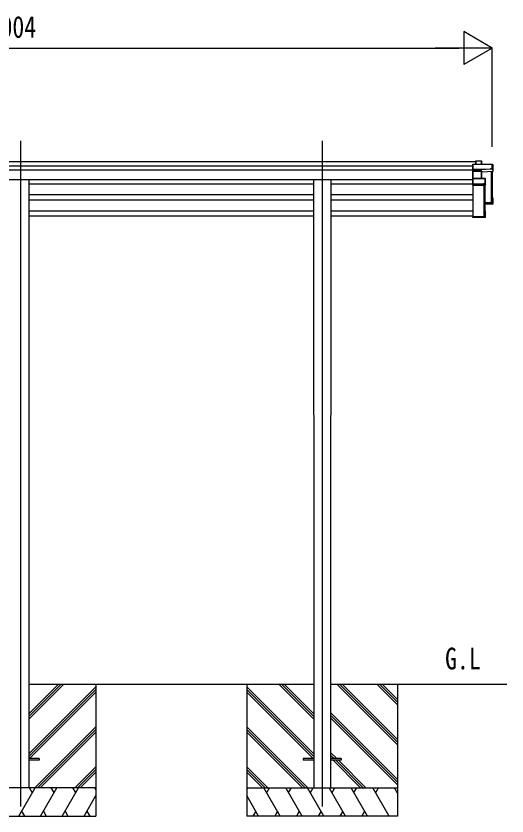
# Model space of a CAD drawing. Units: millimetres, scale not verified. Extents: x -14718 to 14718, y -10395 to 10395.
# Drawn here: x 459 to 3063, y -5537 to -1293 of the extents above; entities that cross this region are included whole.
import ezdxf
from ezdxf.enums import TextEntityAlignment as Align

# ---------------------------------------------------------------- set-up
doc = ezdxf.new("R2010")
doc.units = ezdxf.units.MM
doc.header["$LTSCALE"] = 50
for name, color, linetype in [('0-2_USER1', 3, 'Continuous'), ('0-3_YKK_12', 2, 'Continuous'), ('0-4_YKK_13', 4, 'Continuous'), ('0-5_YKK_A1', 4, 'Continuous'), ('0-6_YKK_D', 6, 'Continuous')]:
    doc.layers.add(name, color=color, linetype=linetype)
doc.styles.add('ＭＳ ゴシック', font='')
doc.styles.get('ＭＳ ゴシック').set_extended_font_data('MS Gothic')

msp = doc.modelspace()

# ---------------------------------------------------------------- linework, layer by layer
at = {"layer": '0-3_YKK_12'}
for p, q in [((482.57, -1955.01), (482.57, -2422.26)), ((2082.57, -1955.01), (2082.57, -2422.26)), ((482.57, -2422.26), (482.57, -5487.44)), ((2082.57, -2422.26), (2082.57, -5487.44))]:
    msp.add_line(p, q, dxfattribs=at)
at = {"layer": '0-4_YKK_13'}
for p, q in [((2896.67, -2063.25), (2897.52, -2062.31)), ((2896.67, -2080), (2896.67, -2063.25)), ((2897.52, -2080), (2897.52, -2062.31)), ((2897.67, -2062.2), (2927.23, -2062.2)), ((2927.23, -2062.64), (2927.23, -2062.2)), ((2927.66, -2062.44), (2929.41, -2065.44)), ((2927.73, -2062.69), (2927.73, -2080)), ((2929.48, -2065.68), (2927.73, -2062.69)), ((2929.48, -2080), (2929.48, -2065.68)), ((2881.52, -2080.11), (2880.67, -2081.05)), ((2880.67, -2106.47), (2880.67, -2081.05)), ((2881.53, -2107.19), (2880.67, -2106.47)), ((2880.67, -2115.98), (2880.67, -2106.47)), ((2881.81, -2116.92), (2880.67, -2115.98)), ((2880.67, -2156.78), (2880.67, -2115.98)), ((2881.67, -2080.45), (2881.67, -2106.83)), ((2983.7, -2080.45), (2881.67, -2080.45)), ((2881.67, -2106.83), (2928.16, -2106.83)), ((2881.67, -2107.38), (2881.67, -2116.73)), ((2928.17, -2107.38), (2881.67, -2107.38)), ((2881.67, -2116.73), (2927.7, -2116.73)), ((2881.67, -2117.28), (2881.67, -2155.76)), ((2881.82, -2080), (2983.7, -2080)), ((2927.7, -2116.73), (2927.7, -2117.28)), ((2928.16, -2106.83), (2976.17, -2104.75)), ((2976.17, -2105.29), (2928.17, -2107.38)), ((2928.17, -2116.75), (2928.17, -2107.38)), ((2928.2, -2117.36), (2928.2, -2155.76)), ((2929.06, -2119.66), (2928.2, -2117.36)), ((2928.68, -2116.87), (2929.57, -2119.24)), ((2929.09, -2155.76), (2929.09, -2119.55)), ((2929.57, -2119.24), (2988.61, -2116.67)), ((2976.17, -2104.75), (2976.17, -2105.29)), ((2983.7, -2080.45), (2983.7, -2080)), ((2983.7, -2102.33), (2983.7, -2080.45)), ((2984.13, -2080.25), (2988.54, -2087.79)), ((2984.2, -2102.38), (2984.66, -2103.17)), ((2984.66, -2106.17), (2984.66, -2103.17)), ((2984.66, -2106.17), (2988.61, -2116.67)), ((2988.61, -2116.67), (2988.61, -2088.03)), ((2881.53, -2155.88), (2880.67, -2156.78)), ((2880.67, -2183.75), (2880.67, -2156.78)), ((2881.67, -2155.76), (2946.13, -2155.76)), ((2881.67, -2156.21), (2881.67, -2184.11)), ((2946.13, -2155.76), (2946.13, -2156.21)), ((2946.42, -2155.85), (2948.39, -2157.26)), ((2948.59, -2189.47), (2948.59, -2157.66)), ((2881.53, -2184.47), (2880.67, -2183.75)), ((2880.67, -2189.12), (2880.67, -2183.75)), ((2880.67, -2189.13), (2880.67, -2189.12)), ((2881.67, -2189.96), (2880.67, -2189.13)), ((2881.67, -2184.11), (2938.6, -2184.11)), ((2881.67, -2184.66), (2881.67, -2189.96)), ((2938.6, -2184.66), (2881.67, -2184.66)), ((2881.67, -2189.96), (2948.09, -2189.96)), ((2938.6, -2181.6), (2946.13, -2181.6)), ((2938.6, -2184.11), (2938.6, -2181.6)), ((2938.6, -2184.11), (2938.6, -2184.66)), ((2938.6, -2185.9), (2938.6, -2184.66)), ((2946.59, -2185.9), (2938.6, -2185.9)), ((2948.09, -2189.96), (2946.59, -2185.9)), ((2946.63, -2181.65), (2947.09, -2182.43)), ((2947.09, -2185.41), (2947.09, -2182.43)), ((2947.09, -2185.41), (2948.59, -2189.47)), ((2944.67, -2287.44), (2986.17, -2285.64)), ((2987.67, -2287.07), (2944.67, -2288.94)), ((2976.17, -2291.76), (2944.67, -2293.13)), ((2976.17, -2291.76), (2948.59, -2292.96)), ((2984.66, -2291.06), (2976.17, -2291.43)), ((2976.17, -2291.43), (2976.17, -2291.76)), ((2981.82, -2282.36), (2981.82, -2285.83)), ((2984.66, -2291.06), (2988.61, -2288.07)), ((2984.67, -2258.96), (2988.15, -2258.96)), ((2984.67, -2259.07), (2988.47, -2259.07)), ((2984.67, -2259.83), (2987.67, -2259.83)), ((2984.67, -2263.88), (2986.17, -2261.32)), ((2984.67, -2261.32), (2986.17, -2261.32)), ((2986.17, -2285.64), (2986.17, -2261.32)), ((2987.67, -2259.83), (2988.49, -2259.09)), ((2987.67, -2259.83), (2987.67, -2287.07)), ((2988.61, -2288.07), (2988.61, -2259.43)), ((2948.09, -2328.56), (2944.67, -2328.56)), ((2944.67, -2329.4), (2947.65, -2329.4)), ((2946.15, -2330.89), (2944.67, -2330.89)), ((2946.15, -2358.83), (2946.15, -2330.89)), ((2948.59, -2360.86), (2948.59, -2329.05)), ((2880.67, -2354.01), (2882.67, -2354.01)), ((2880.67, -2354.01), (2880.67, -2354.46)), ((2880.67, -2354.46), (2880.67, -2360.32)), ((2880.67, -2354.46), (2882.67, -2354.46)), ((2947.65, -2360.32), (2880.67, -2360.32)), ((2881.67, -2361.36), (2880.67, -2360.32)), ((2881.53, -2362.64), (2880.67, -2361.74)), ((2881.67, -2361.36), (2948.09, -2361.36)), ((2881.67, -2362.76), (2881.67, -2361.36)), ((2938.6, -2362.76), (2881.67, -2362.76)), ((2938.6, -2362.76), (2881.67, -2362.76)), ((2882.67, -2354.46), (2882.67, -2354.01)), ((2882.67, -2354.46), (2882.67, -2358.83)), ((2882.67, -2358.83), (2946.15, -2358.83)), ((2938.6, -2362.43), (2938.6, -2362.76)), ((2946.59, -2362.43), (2938.6, -2362.43)), ((2938.6, -2362.76), (2938.6, -2362.76)), ((2944.25, -2358.09), (2944.25, -2358.83)), ((2948.09, -2361.36), (2946.59, -2362.43)), ((2948.39, -2361.26), (2946.88, -2362.34)), ((2948.45, -2361.21), (2947.65, -2360.32)), ((582.57, -5232.94), (527.57, -5232.94)), ((582.57, -5241.94), (527.57, -5241.94)), ((582.57, -5232.94), (582.57, -5241.94)), ((1982.57, -5232.94), (1982.57, -5241.94)), ((2037.57, -5232.94), (1982.57, -5232.94)), ((2037.57, -5241.94), (1982.57, -5241.94)), ((2182.57, -5232.94), (2127.57, -5232.94)), ((2182.57, -5241.94), (2127.57, -5241.94)), ((2182.57, -5232.94), (2182.57, -5241.94))]:
    msp.add_line(p, q, dxfattribs=at)
for points in [[(2927.23, -2080), (2927.23, -2062.64), (2897.88, -2062.64), (2897.88, -2080)], [(2927.7, -2155.76), (2927.7, -2117.28), (2881.67, -2117.28)], [(2928.17, -2116.75), (2928.17, -2116.75), (2928.17, -2116.75)], [(2976.17, -2104.75), (2976.17, -2102.33), (2983.7, -2102.33)], [(2984.66, -2106.17), (2976.17, -2106.54), (2976.17, -2105.29)], [(2988.61, -2088.03), (2984.2, -2080.5), (2984.2, -2102.38)], [(2946.13, -2181.6), (2946.13, -2156.21), (2881.67, -2156.21)], [(2948.59, -2157.66), (2946.63, -2156.26), (2946.63, -2181.65)], [(2944.67, -2289.98), (2988.61, -2288.07), (2988.61, -2288.07), (2987.67, -2287.07)], [(2948.45, -2328.68), (2947.65, -2329.4), (2947.65, -2360.32)], [(2880.67, -2360.32), (2880.67, -2360.32), (2880.67, -2361.74)]]:
    msp.add_lwpolyline(points, dxfattribs=at)
for centre, radius, start, end in [((2927.23, -2062.7), 0.5, 30.33313, 90), ((2927.34, -2064.05), 1.41, 74.15609, 94.61217), ((2927.24, -2062.69), 0.494, 359.98098, 30.32316), ((2928.57, -2117.24), 0.63, 129.50604, 184.71108), ((2928.7, -2117.37), 0.502, 92.80646, 179.3843), ((2983.7, -2080.5), 0.5, 30.33313, 90), ((2983.81, -2081.86), 1.41, 74.15609, 94.61217), ((2983.81, -2103.74), 1.41, 74.15609, 94.61217), ((2983.7, -2080.5), 0.494, 359.98098, 30.32316), ((2946.13, -2156.26), 0.5, 54.45407, 90), ((2946.24, -2157.61), 1.41, 74.15609, 94.61217), ((2946.13, -2156.26), 0.498, 0.1799, 54.43322), ((2946.24, -2183), 1.41, 74.15609, 94.61217)]:
    msp.add_arc(centre, radius, start, end, dxfattribs=at)
for centre, major_axis, ratio, start_param, end_param in [((2897.17, -2062.7), (-0.499, -0.499), 0.052408, 3.0892328, 3.8746309), ((2897.88, -2062.7), (-0.499, 0.499), 0.052408, 4.7647489, 5.550147), ((2929.01, -2065.73), (0.257, 0.444), 0.891995, 5.2871388, 6.0006), ((2881.17, -2080.5), (0.372, 0.372), 0.900404, 5.550147, 6.3355452), ((2881.88, -2080.5), (-0.372, 0.372), 0.900404, 5.4454273, 6.2308254), ((2881.17, -2106.89), (0.372, 0.372), 0.900404, 4.7952921, 5.550147), ((2881.17, -2106.89), (-0.498, 0.498), 0.083094, 3.2244958, 3.9793507), ((2882.17, -2117.23), (-0.498, 0.498), 0.083094, 0.0829031, 0.837758), ((2882.17, -2117.23), (0.372, 0.372), 0.900404, 1.6536995, 2.4085544), ((2927.7, -2116.9), (-1, 0), 0.165356, 4.2226982, 4.712389), ((2927.7, -2117.39), (-0.5, 0), 0.226184, 4.2102939, 4.712389), ((2927.7, -2117.41), (-0.5, -0.046), 0.224394, 3.1821146, 4.1897293), ((2928.16, -2106.89), (-0.011, 0.5), 0.002284, 3.307366, 4.8170591), ((2927.68, -2116.92), (-1, -0.045), 0.165035, 4.1904357, 4.1933299), ((2927.68, -2116.92), (-1, -0.045), 0.165035, 3.1952984, 4.1904357), ((2929.56, -2119.66), (-0.495, -0.086), 0.832908, 4.5579552, 6.0814725), ((2881.17, -2156.26), (0.5, 0.5), 0.02182, 6.2613687, 7.0162236), ((2881.17, -2156.26), (0.372, 0.372), 0.900404, 5.550147, 6.3050019), ((2948.12, -2157.68), (0.169, 0.473), 0.931403, 5.0793173, 5.862852), ((2881.17, -2184.17), (0.372, 0.372), 0.900404, 4.7952921, 5.550147), ((2881.17, -2184.17), (-0.498, 0.498), 0.083094, 3.2244958, 3.9793507), ((2946.59, -2185.41), (-0.479, 0.147), 0.993384, 1.8707271, 3.4377965), ((2948.12, -2189.54), (-0.498, -0.074), 0.830741, 1.394861, 2.1783957), ((2948.12, -2189.54), (0.289, 0.44), 0.847113, 4.5883003, 5.371835), ((2988.09, -2259.46), (-0.474, -0.272), 0.885613, 3.4570579, 4.242456), ((2988.13, -2259.38), (-0.491, 0.117), 0.873782, 4.1213673, 4.1933043), ((2988.14, -2259.38), (-0.257, 0.444), 0.891995, 4.1376391, 4.8511003), ((2948.12, -2328.98), (-0.498, 0.074), 0.830741, 4.1047896, 4.8883243), ((2948.12, -2328.98), (-0.289, 0.44), 0.847113, 4.052943, 4.8364777), ((2881.17, -2362.26), (-0.5, 0.5), 0.02182, 2.4085544, 3.1634093), ((2946.59, -2361.93), (-0.479, 0.147), 0.993384, 1.8707271, 2.4924516), ((2948.12, -2360.84), (0.255, 0.46), 0.938446, 3.6212269, 4.4047616), ((2948.12, -2360.84), (-0.169, 0.473), 0.931403, 3.561926, 4.3454607)]:
    msp.add_ellipse(centre, major_axis=major_axis, ratio=ratio, start_param=start_param, end_param=end_param, dxfattribs=at)
at = {"layer": '0-5_YKK_A1'}
for p, q in [((-1931.53, -2066.05), (2896.67, -2066.05)), ((-1915.53, -2088.93), (2880.67, -2088.93)), ((-1915.53, -2109.08), (2880.67, -2109.08)), ((2979.55, -2117.06), (2979.55, -2284.5)), ((2982.66, -2116.93), (2982.66, -2281.52)), ((2983.17, -2116.91), (2983.17, -2284.2)), ((2984.67, -2116.84), (2984.67, -2284.2)), ((-1915.53, -2160.29), (2880.67, -2160.29)), ((527.77, -2160.29), (527.77, -5387.44)), ((527.77, -2184.61), (2037.37, -2184.61)), ((2127.77, -2184.61), (2880.67, -2184.61)), ((2883.17, -2358.09), (2883.17, -2189.96)), ((2939.55, -2189.96), (2939.55, -2358.09)), ((2943.17, -2189.96), (2943.17, -2357.79)), ((2944.67, -2189.96), (2944.67, -2357.79)), ((2037.38, -2241.79), (527.77, -2241.66)), ((2883.17, -2241.85), (2127.76, -2241.8)), ((527.77, -2268.01), (2037.38, -2268.01)), ((2037.38, -2270.72), (527.77, -2270.72)), ((568.1, -2268.01), (568.1, -2270.72)), ((574.67, -2268.01), (574.67, -2270.72)), ((746.52, -2268.01), (746.52, -2270.72)), ((754.67, -2268.01), (754.67, -2270.72)), ((926.52, -2268.01), (926.52, -2270.72)), ((934.67, -2268.01), (934.67, -2270.72)), ((1106.52, -2268.01), (1106.52, -2270.72)), ((1114.67, -2268.01), (1114.67, -2270.72)), ((1286.52, -2268.01), (1286.52, -2270.72)), ((1294.67, -2268.01), (1294.67, -2270.72)), ((1466.52, -2268.01), (1466.52, -2270.72)), ((1474.67, -2268.01), (1474.67, -2270.72)), ((1646.52, -2268.01), (1646.52, -2270.72)), ((1654.67, -2268.01), (1654.67, -2270.72)), ((1826.52, -2268.01), (1826.52, -2270.72)), ((1834.67, -2268.01), (1834.67, -2270.72)), ((2006.52, -2268.01), (2006.52, -2270.72)), ((2014.67, -2268.01), (2014.67, -2270.72)), ((2127.76, -2268.01), (2883.17, -2268.01)), ((2883.17, -2270.72), (2127.76, -2270.72)), ((2366.52, -2268.01), (2366.52, -2270.72)), ((2374.67, -2268.01), (2374.67, -2270.72)), ((2546.52, -2268.01), (2546.52, -2270.72)), ((2554.67, -2268.01), (2554.67, -2270.72)), ((2726.52, -2268.01), (2726.52, -2270.72)), ((2734.67, -2268.01), (2734.67, -2270.72)), ((2979.55, -2284.5), (2944.67, -2284.5)), ((2979.55, -2284.5), (2944.67, -2284.5)), ((2982.66, -2281.52), (2979.76, -2284.41)), ((2984.37, -2284.5), (2983.47, -2284.5)), ((2037.38, -2329.29), (527.77, -2329.29)), ((2883.17, -2329.29), (2127.76, -2329.29)), ((2037.39, -2355.36), (527.77, -2355.36)), ((2880.67, -2355.35), (2127.75, -2355.36)), ((2882.67, -2355.37), (2883.17, -2355.37)), ((2939.55, -2358.09), (2883.17, -2358.09)), ((2942.66, -2355.12), (2939.76, -2358)), ((2944.37, -2358.09), (2943.47, -2358.09)), ((527.57, -5023.07), (713.2, -4837.44)), ((527.57, -5008.93), (699.06, -4837.44)), ((527.57, -4994.79), (684.92, -4837.44)), ((527.77, -4837.44), (2037.57, -4837.44)), ((882.57, -4837.44), (882.57, -5537.44)), ((1682.57, -4837.44), (1682.57, -5537.44)), ((2037.57, -5023.07), (1851.94, -4837.44)), ((2037.57, -5008.93), (1866.08, -4837.44)), ((2037.57, -4994.79), (1880.22, -4837.44)), ((2127.57, -4837.44), (3062.6, -4837.44)), ((2482.57, -5159.7), (2160.31, -4837.44)), ((2482.57, -5145.56), (2174.45, -4837.44)), ((2482.57, -5131.42), (2188.59, -4837.44)), ((2482.57, -4947.57), (2372.44, -4837.44)), ((2482.57, -4933.43), (2386.58, -4837.44)), ((2482.57, -4919.29), (2400.72, -4837.44)), ((2482.57, -4837.44), (2482.57, -5537.44)), ((527.57, -5206.92), (882.57, -4851.92)), ((527.57, -5221.06), (882.57, -4866.06)), ((529.83, -5232.94), (882.57, -4880.21)), ((2037.57, -5206.92), (1682.57, -4851.92)), ((2037.57, -5221.06), (1682.57, -4866.06)), ((2035.31, -5232.94), (1682.57, -4880.21)), ((2482.57, -5343.55), (2127.57, -4988.55)), ((2482.57, -5357.69), (2127.57, -5002.69)), ((2482.57, -5371.84), (2127.57, -5016.84)), ((559.18, -5387.44), (882.57, -5064.05)), ((573.32, -5387.44), (882.57, -5078.19)), ((587.46, -5387.44), (882.57, -5092.34)), ((2005.96, -5387.44), (1682.57, -5064.05)), ((1991.82, -5387.44), (1682.57, -5078.19)), ((1977.68, -5387.44), (1682.57, -5092.34)), ((2159.83, -5232.94), (2127.57, -5200.68)), ((2145.69, -5232.94), (2127.57, -5214.83)), ((2131.54, -5232.94), (2127.57, -5228.97)), ((2286.04, -5387.44), (2140.54, -5241.94)), ((2300.19, -5387.44), (2154.69, -5241.94)), ((2314.33, -5387.44), (2168.83, -5241.94)), ((771.31, -5387.44), (882.57, -5276.18)), ((785.45, -5387.44), (882.57, -5290.33)), ((799.59, -5387.44), (882.57, -5304.47)), ((1793.83, -5387.44), (1682.57, -5276.18)), ((1779.69, -5387.44), (1682.57, -5290.33)), ((1765.54, -5387.44), (1682.57, -5304.47)), ((882.57, -5387.44), (82.57, -5387.44)), ((473.53, -5537.44), (560.13, -5387.44)), ((545.13, -5413.42), (530.13, -5387.44)), ((589, -5537.44), (675.6, -5387.44)), ((660.6, -5413.42), (645.6, -5387.44)), ((704.47, -5537.44), (791.07, -5387.44)), ((776.07, -5413.42), (761.07, -5387.44)), ((882.57, -5397.89), (876.54, -5387.44)), ((1682.57, -5387.44), (2482.57, -5387.44)), ((1682.57, -5397.89), (1688.6, -5387.44)), ((1860.67, -5537.44), (1774.07, -5387.44)), ((1789.07, -5413.42), (1804.07, -5387.44)), ((1976.14, -5537.44), (1889.54, -5387.44)), ((1904.54, -5413.42), (1919.54, -5387.44)), ((2091.61, -5537.44), (2005.01, -5387.44)), ((2020.01, -5413.42), (2035.01, -5387.44)), ((2207.08, -5537.44), (2120.48, -5387.44)), ((2135.48, -5413.42), (2150.48, -5387.44)), ((2322.55, -5537.44), (2235.95, -5387.44)), ((2250.95, -5413.42), (2265.95, -5387.44)), ((2438.02, -5537.44), (2351.42, -5387.44)), ((2366.42, -5413.42), (2381.42, -5387.44)), ((2482.57, -5416.38), (2465.86, -5387.44)), ((819.94, -5537.44), (882.57, -5428.96)), ((1745.2, -5537.44), (1682.57, -5428.96)), ((2480.86, -5413.42), (2482.57, -5410.46)), ((488.53, -5511.46), (503.52, -5537.44)), ((604, -5511.46), (618.99, -5537.44)), ((719.47, -5511.46), (734.46, -5537.44)), ((834.94, -5511.46), (849.93, -5537.44)), ((1730.2, -5511.46), (1715.2, -5537.44)), ((1845.67, -5511.46), (1830.67, -5537.44)), ((1961.14, -5511.46), (1946.14, -5537.44)), ((2076.61, -5511.46), (2061.61, -5537.44)), ((2192.08, -5511.46), (2177.08, -5537.44)), ((2307.55, -5511.46), (2292.56, -5537.44)), ((82.57, -5537.44), (882.57, -5537.44)), ((2482.57, -5537.44), (1682.57, -5537.44))]:
    msp.add_line(p, q, dxfattribs=at)
for points in [[(2037.37, -2160.29), (2037.57, -4662.44), (2037.57, -5387.44)], [(2127.77, -2160.29), (2127.57, -4662.44), (2127.57, -5387.44)]]:
    msp.add_lwpolyline(points, dxfattribs=at)
for centre, radius, start, end in [((2979.55, -2284.2), 0.301, 269.97302, 314.80486), ((2982.87, -2281.74), 0.3, 0.29363, 134.92849), ((2983.47, -2284.2), 0.299, 180.1578, 270.15693), ((2984.37, -2284.2), 0.299, 269.84307, 359.8422), ((2939.55, -2357.79), 0.301, 269.97302, 314.80486), ((2942.87, -2355.33), 0.3, 0.29363, 134.92849), ((2943.47, -2357.79), 0.299, 180.1578, 270.15693), ((2944.37, -2357.79), 0.299, 269.84307, 359.8422)]:
    msp.add_arc(centre, radius, start, end, dxfattribs=at)
at = {"layer": '0-6_YKK_D'}
for p, q in [((2984.67, -1463.51), (2833.11, -1376.01)), ((2833.11, -1376.01), (2833.11, -1551.01)), ((-1844.53, -1463.51), (2809.67, -1463.51)), ((2984.67, -1463.51), (2681.56, -1463.51)), ((2984.67, -1463.51), (2833.11, -1551.01)), ((2984.67, -1987.23), (2984.67, -1462.51))]:
    msp.add_line(p, q, dxfattribs=at)

# ---------------------------------------------------------------- texts
at = {"layer": '0-2_USER1', "style": 'ＭＳ ゴシック', "width": 0.8}
msp.add_text('G.L', height=115.5, dxfattribs=at).set_placement((2734.53, -4794.44), align=Align.BOTTOM_LEFT)
at = {"layer": '0-6_YKK_D', "style": 'ＭＳ ゴシック', "width": 0.8}
msp.add_text('L=5004', height=115.5, dxfattribs=at).set_placement((188.57, -1443.51), align=Align.BOTTOM_LEFT)

doc.saveas('drawing.dxf')
